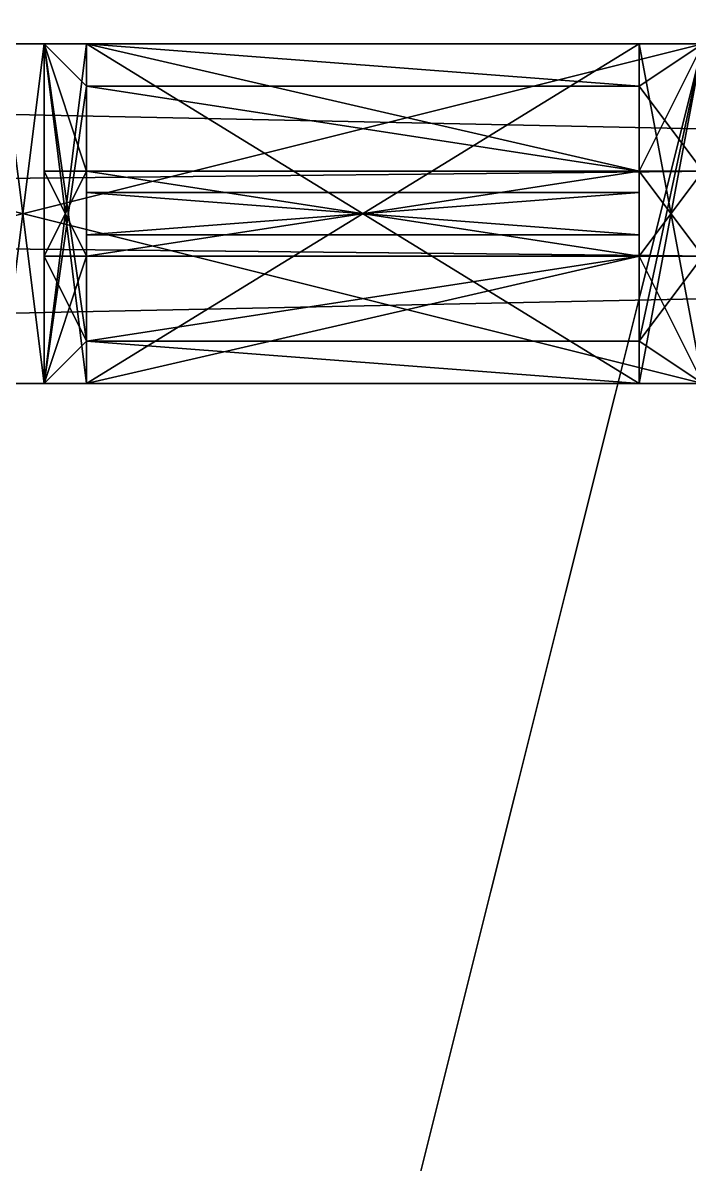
# Model space of a CAD drawing. Extents: x -3136 to 3456, y -896 to 5632.
# Drawn here: x -864 to -832.6, y 1739.2 to 1793 of the extents above; entities that cross this region are included whole.
import ezdxf

# ---------------------------------------------------------------- set-up
doc = ezdxf.new("R2010")
doc.units = 0

msp = doc.modelspace()

# ---------------------------------------------------------------- meshes
at = {"layer": 'OBJECT000', "color": 50}
mesh = msp.add_polyface(dxfattribs=at)
corners = [(-1792, 1776, 416), (-1792, 1792, 416), (-256, 1792, 416), (-256, 1776, 416), (-1792, 1792, 288), (-1792, 1776, 288), (-256, 1776, 288), (-256, 1792, 288)]
mesh.append_faces([[corners[k] for k in face] for face in [(1, 3, 0), (5, 7, 4), (4, 0, 5), (6, 2, 7), (7, 1, 4), (5, 3, 6)]], dxfattribs={"vtx0": -1})
mesh.append_faces([[corners[k] for k in face] for face in [(1, 2, 3), (5, 6, 7), (4, 1, 0), (6, 3, 2), (7, 2, 1), (5, 0, 3)]], dxfattribs={"vtx2": -1})
at = {"layer": 'OBJECT006', "color": 50}
mesh = msp.add_polyface(dxfattribs=at)
corners = [(-1024, 1776, 560), (-1024, 1792, 560), (-256, 1792, 560), (-256, 1776, 560), (-1024, 1792, 432), (-1024, 1776, 432), (-256, 1776, 432), (-256, 1792, 432)]
mesh.append_faces([[corners[k] for k in face] for face in [(1, 3, 0), (5, 7, 4), (4, 0, 5), (6, 2, 7), (7, 1, 4), (5, 3, 6)]], dxfattribs={"vtx0": -1})
mesh.append_faces([[corners[k] for k in face] for face in [(1, 2, 3), (5, 6, 7), (4, 1, 0), (6, 3, 2), (7, 2, 1), (5, 0, 3)]], dxfattribs={"vtx2": -1})
at = {"layer": 'OBJECT019', "color": 50}
mesh = msp.add_polyface(dxfattribs=at)
corners = [(-1024, 1280, 576), (-1024, 1792, 576), (-256, 1792, 576), (-256, 1280, 576), (-1024, 1792, 560), (-1024, 1280, 560), (-256, 1280, 560), (-256, 1792, 560)]
mesh.append_faces([[corners[k] for k in face] for face in [(1, 3, 0), (5, 7, 4), (4, 0, 5), (6, 2, 7), (5, 3, 6), (7, 1, 4)]], dxfattribs={"vtx0": -1})
mesh.append_faces([[corners[k] for k in face] for face in [(1, 2, 3), (5, 6, 7), (4, 1, 0), (6, 3, 2), (5, 0, 3), (7, 2, 1)]], dxfattribs={"vtx2": -1})
at = {"layer": 'OBJECT067', "color": 50}
mesh = msp.add_polyface(dxfattribs=at)
corners = [(-2944, -896, 2176), (-2944, 5504, 2176), (3456, 5504, 2176), (3456, -896, 2176), (-2944, 5504, 2048), (-2944, -896, 2048), (3456, -896, 2048), (3456, 5504, 2048)]
mesh.append_faces([[corners[k] for k in face] for face in [(1, 3, 0), (5, 7, 4), (4, 0, 5), (6, 2, 7), (7, 1, 4), (5, 3, 6)]], dxfattribs={"vtx0": -1})
mesh.append_faces([[corners[k] for k in face] for face in [(1, 2, 3), (5, 6, 7), (4, 1, 0), (6, 3, 2), (7, 2, 1), (5, 0, 3)]], dxfattribs={"vtx2": -1})
at = {"layer": 'OBJECT262', "color": 50}
mesh = msp.add_polyface(dxfattribs=at)
corners = [(-768, 0, 288), (-1280, 0, 288), (-1280, 2048, 288), (-768, 2048, 288), (-1280, 2048, 272), (-1280, 0, 272), (-768, 0, 272), (-768, 2048, 272)]
mesh.append_faces([[corners[k] for k in face] for face in [(1, 3, 0), (5, 7, 4), (5, 0, 6), (4, 1, 5), (6, 3, 7), (7, 2, 4)]], dxfattribs={"vtx0": -1})
mesh.append_faces([[corners[k] for k in face] for face in [(1, 2, 3), (5, 6, 7), (5, 1, 0), (4, 2, 1), (6, 0, 3), (7, 3, 2)]], dxfattribs={"vtx2": -1})
at = {"layer": 'OBJECT293', "color": 50}
mesh = msp.add_polyface(dxfattribs=at)
corners = [(-2048, 0, 432), (-2048, 1824, 432), (-1824, 2048, 432), (-224, 2048, 432), (0, 1824, 432), (0, 0, 432), (-2048, 1824, 416), (-2048, 0, 416), (0, 0, 416), (0, 1824, 416), (-224, 2048, 416), (-1824, 2048, 416)]
mesh.append_faces([[corners[k] for k in face] for face in [(1, 5, 0), (7, 11, 6), (6, 0, 7), (8, 4, 9), (10, 2, 11), (7, 5, 8), (9, 3, 10), (11, 1, 6)]], dxfattribs={"vtx0": -1})
mesh.append_faces([[corners[k] for k in face] for face in [(1, 3, 4), (1, 4, 5), (7, 9, 10), (7, 10, 11)]], dxfattribs={"vtx0": -1, "vtx2": -1})
mesh.append_faces([[corners[k] for k in face] for face in [(1, 2, 3), (7, 8, 9), (6, 1, 0), (8, 5, 4), (10, 3, 2), (7, 0, 5), (9, 4, 3), (11, 2, 1)]], dxfattribs={"vtx2": -1})
at = {"layer": 'OBJECT300', "color": 50}
mesh = msp.add_polyface(dxfattribs=at)
corners = [(-256, 1792), (-1792, 1792), (-1792, 2048), (-256, 2048), (-256, 2048, -128), (-1792, 2048, -128), (-1792, 1792, -128), (-256, 1792, -128)]
mesh.append_faces([[corners[k] for k in face] for face in [(1, 3, 0), (5, 7, 4), (4, 2, 5), (6, 0, 7), (7, 3, 4), (5, 1, 6)]], dxfattribs={"vtx0": -1})
mesh.append_faces([[corners[k] for k in face] for face in [(1, 2, 3), (5, 6, 7), (4, 3, 2), (6, 1, 0), (7, 0, 3), (5, 2, 1)]], dxfattribs={"vtx2": -1})
at = {"layer": 'OBJECT304', "color": 50}
mesh = msp.add_polyface(dxfattribs=at)
corners = [(-1792, 256), (-1792, 1792), (-256, 1792), (-256, 256), (-256, 1792, -128), (-1792, 1792, -128), (-1792, 256, -128), (-256, 256, -128)]
mesh.append_faces([[corners[k] for k in face] for face in [(1, 3, 0), (5, 7, 4), (4, 1, 5), (7, 2, 4), (5, 0, 6), (6, 3, 7)]], dxfattribs={"vtx0": -1})
mesh.append_faces([[corners[k] for k in face] for face in [(1, 2, 3), (5, 6, 7), (4, 2, 1), (7, 3, 2), (5, 1, 0), (6, 0, 3)]], dxfattribs={"vtx2": -1})
at = {"layer": 'OBJECT461', "color": 50}
mesh = msp.add_polyface(dxfattribs=at)
corners = [(-896, 1792, 128), (-832, 1792, 128), (-832, 1776, 128), (-896, 1776, 128), (-896, 1776, 112), (-832, 1776, 112), (-832, 1792, 112), (-896, 1792, 112)]
mesh.append_faces([[corners[k] for k in face] for face in [(1, 3, 0), (5, 7, 4), (5, 1, 6), (6, 0, 7), (4, 2, 5), (7, 3, 4)]], dxfattribs={"vtx0": -1})
mesh.append_faces([[corners[k] for k in face] for face in [(1, 2, 3), (5, 6, 7), (5, 2, 1), (6, 1, 0), (4, 3, 2), (7, 0, 3)]], dxfattribs={"vtx2": -1})
at = {"layer": 'OBJECT462', "color": 50}
mesh = msp.add_polyface(dxfattribs=at)
corners = [(-832, 1792, 112), (-832, 1792, 110), (-832, 1776, 110), (-832, 1776, 112), (-835, 1790, 110), (-835, 1778, 110)]
mesh.append_faces([[corners[k] for k in face] for face in [(1, 0, 4), (2, 5, 3)]])
mesh.append_faces([[corners[k] for k in face] for face in [(1, 3, 0), (1, 5, 2), (0, 5, 4)]], dxfattribs={"vtx0": -1})
mesh.append_faces([[corners[k] for k in face] for face in [(1, 2, 3), (1, 4, 5), (0, 3, 5)]], dxfattribs={"vtx2": -1})
at = {"layer": 'OBJECT463', "color": 50}
mesh = msp.add_polyface(dxfattribs=at)
corners = [(-832, 1776, 112), (-835, 1776, 112), (-835, 1792, 112), (-832, 1792, 112), (-835, 1790, 110), (-835, 1778, 110)]
mesh.append_faces([[corners[k] for k in face] for face in [(2, 4, 3), (1, 0, 5)]])
mesh.append_faces([[corners[k] for k in face] for face in [(1, 3, 0), (2, 5, 4), (3, 5, 0)]], dxfattribs={"vtx0": -1})
mesh.append_faces([[corners[k] for k in face] for face in [(1, 2, 3), (2, 1, 5), (3, 4, 5)]], dxfattribs={"vtx2": -1})
at = {"layer": 'OBJECT464', "color": 50}
mesh = msp.add_polyface(dxfattribs=at)
corners = [(-865, 1792, 35), (-863, 1792, 35), (-863, 1792, 110), (-865, 1792, 110), (-863, 1776, 35), (-865, 1776, 35), (-865, 1776, 110), (-863, 1776, 110)]
mesh.append_faces([[corners[k] for k in face] for face in [(1, 3, 0), (5, 7, 4), (0, 4, 1), (6, 2, 7), (5, 3, 6), (1, 7, 2)]], dxfattribs={"vtx0": -1})
mesh.append_faces([[corners[k] for k in face] for face in [(1, 2, 3), (5, 6, 7), (0, 5, 4), (6, 3, 2), (5, 0, 3), (1, 4, 7)]], dxfattribs={"vtx2": -1})
at = {"layer": 'OBJECT465', "color": 50}
mesh = msp.add_polyface(dxfattribs=at)
corners = [(-861, 1776, 112), (-863, 1776, 112), (-863, 1792, 112), (-861, 1792, 112), (-861, 1790, 110), (-861, 1778, 110)]
mesh.append_faces([[corners[k] for k in face] for face in [(3, 2, 4), (0, 5, 1)]])
mesh.append_faces([[corners[k] for k in face] for face in [(1, 3, 0), (3, 5, 0), (2, 5, 4)]], dxfattribs={"vtx0": -1})
mesh.append_faces([[corners[k] for k in face] for face in [(1, 2, 3), (3, 4, 5), (2, 1, 5)]], dxfattribs={"vtx2": -1})
at = {"layer": 'OBJECT466', "color": 50}
mesh = msp.add_polyface(dxfattribs=at)
corners = [(-863, 1792, 112), (-863, 1792, 110), (-861, 1790, 110), (-861, 1778, 110), (-863, 1776, 110), (-863, 1776, 112)]
mesh.append_faces([[corners[k] for k in face] for face in [(1, 2, 0), (4, 5, 3)]])
mesh.append_faces([[corners[k] for k in face] for face in [(1, 3, 2), (4, 0, 5), (2, 5, 0)]], dxfattribs={"vtx0": -1})
mesh.append_faces([[corners[k] for k in face] for face in [(1, 4, 3), (4, 1, 0), (2, 3, 5)]], dxfattribs={"vtx2": -1})
at = {"layer": 'OBJECT467', "color": 50}
mesh = msp.add_polyface(dxfattribs=at)
corners = [(-863, 1776, 112), (-865, 1776, 112), (-865, 1792, 112), (-863, 1792, 112), (-865, 1792, 110), (-863, 1792, 110), (-863, 1776, 110), (-865, 1776, 110)]
mesh.append_faces([[corners[k] for k in face] for face in [(1, 3, 0), (5, 2, 4), (7, 0, 6), (4, 6, 5), (0, 5, 6), (2, 7, 4)]], dxfattribs={"vtx0": -1})
mesh.append_faces([[corners[k] for k in face] for face in [(1, 2, 3), (5, 3, 2), (7, 1, 0), (4, 7, 6), (0, 3, 5), (2, 1, 7)]], dxfattribs={"vtx2": -1})
at = {"layer": 'OBJECT470', "color": 50}
mesh = msp.add_polyface(dxfattribs=at)
corners = [(-861, 1792, 27), (-861, 1792, 25), (-835, 1792, 25), (-835, 1792, 27), (-835, 1776, 27), (-835, 1776, 25), (-861, 1776, 25), (-861, 1776, 27)]
mesh.append_faces([[corners[k] for k in face] for face in [(1, 3, 0), (5, 7, 4), (2, 4, 3), (6, 0, 7), (1, 5, 2), (7, 3, 4)]], dxfattribs={"vtx0": -1})
mesh.append_faces([[corners[k] for k in face] for face in [(1, 2, 3), (5, 6, 7), (2, 5, 4), (6, 1, 0), (1, 6, 5), (7, 0, 3)]], dxfattribs={"vtx2": -1})
at = {"layer": 'OBJECT471', "color": 50}
mesh = msp.add_polyface(dxfattribs=at)
corners = [(-835, 1792), (-861, 1792), (-861, 1776), (-835, 1776), (-861, 1792, 25), (-835, 1792, 25), (-835, 1776, 25), (-861, 1776, 25)]
mesh.append_faces([[corners[k] for k in face] for face in [(1, 3, 0), (1, 5, 4), (3, 7, 6), (0, 6, 5), (2, 4, 7), (7, 5, 6)]], dxfattribs={"vtx0": -1})
mesh.append_faces([[corners[k] for k in face] for face in [(1, 2, 3), (1, 0, 5), (3, 2, 7), (0, 3, 6), (2, 1, 4), (7, 4, 5)]], dxfattribs={"vtx2": -1})
at = {"layer": 'OBJECT472', "color": 50}
mesh = msp.add_polyface(dxfattribs=at)
corners = [(-835, 1776), (-832, 1776), (-832, 1792), (-835, 1792), (-832, 1792, 27), (-832, 1776, 27), (-835, 1792, 27), (-835, 1776, 27)]
mesh.append_faces([[corners[k] for k in face] for face in [(1, 3, 0), (2, 5, 4), (3, 4, 6), (1, 7, 5), (0, 6, 7), (4, 7, 6)]], dxfattribs={"vtx0": -1})
mesh.append_faces([[corners[k] for k in face] for face in [(1, 2, 3), (2, 1, 5), (3, 2, 4), (1, 0, 7), (0, 3, 6), (4, 5, 7)]], dxfattribs={"vtx2": -1})
at = {"layer": 'OBJECT473', "color": 50}
mesh = msp.add_polyface(dxfattribs=at)
corners = [(-861, 1792), (-863, 1792), (-863, 1776), (-861, 1776), (-861, 1792, 27), (-863, 1792, 27), (-861, 1776, 27), (-863, 1776, 27)]
mesh.append_faces([[corners[k] for k in face] for face in [(1, 3, 0), (0, 5, 1), (3, 7, 6), (0, 6, 4), (7, 4, 6), (2, 5, 7)]], dxfattribs={"vtx0": -1})
mesh.append_faces([[corners[k] for k in face] for face in [(1, 2, 3), (0, 4, 5), (3, 2, 7), (0, 3, 6), (7, 5, 4), (2, 1, 5)]], dxfattribs={"vtx2": -1})
at = {"layer": 'OBJECT474', "color": 50}
mesh = msp.add_polyface(dxfattribs=at)
corners = [(-863, 1792), (-865, 1792), (-865, 1776), (-863, 1776), (-863, 1792, 27), (-865, 1792, 27), (-865, 1776, 27), (-863, 1776, 27)]
mesh.append_faces([[corners[k] for k in face] for face in [(1, 3, 0), (0, 5, 1), (2, 7, 3), (6, 4, 7), (0, 7, 4), (2, 5, 6)]], dxfattribs={"vtx0": -1})
mesh.append_faces([[corners[k] for k in face] for face in [(1, 2, 3), (0, 4, 5), (2, 6, 7), (6, 5, 4), (0, 3, 7), (2, 1, 5)]], dxfattribs={"vtx2": -1})
at = {"layer": 'OBJECT476', "color": 50}
mesh = msp.add_polyface(dxfattribs=at)
corners = [(-865, 1792, 27), (-863, 1792, 27), (-863, 1792, 35), (-865, 1792, 35), (-863, 1776, 27), (-865, 1776, 27), (-865, 1776, 35), (-863, 1776, 35)]
mesh.append_faces([[corners[k] for k in face] for face in [(1, 3, 0), (5, 7, 4), (6, 2, 7), (0, 4, 1), (1, 7, 2), (5, 3, 6)]], dxfattribs={"vtx0": -1})
mesh.append_faces([[corners[k] for k in face] for face in [(1, 2, 3), (5, 6, 7), (6, 3, 2), (0, 5, 4), (1, 4, 7), (5, 0, 3)]], dxfattribs={"vtx2": -1})
at = {"layer": 'OBJECT477', "color": 50}
mesh = msp.add_polyface(dxfattribs=at)
corners = [(-832, 1792, 35), (-832, 1792, 27), (-832, 1776, 27), (-832, 1776, 35), (-835, 1790, 35), (-835, 1778, 35)]
mesh.append_faces([[corners[k] for k in face] for face in [(0, 4, 1), (2, 5, 3)]])
mesh.append_faces([[corners[k] for k in face] for face in [(1, 3, 0), (0, 5, 4), (1, 5, 2)]], dxfattribs={"vtx0": -1})
mesh.append_faces([[corners[k] for k in face] for face in [(1, 2, 3), (0, 3, 5), (1, 4, 5)]], dxfattribs={"vtx2": -1})
at = {"layer": 'OBJECT478', "color": 50}
mesh = msp.add_polyface(dxfattribs=at)
corners = [(-835, 1790, 34.989), (-835, 1792, 27), (-832, 1792, 27), (-832, 1776, 27), (-835, 1776, 27), (-835, 1778, 35)]
mesh.append_faces([[corners[k] for k in face] for face in [(1, 2, 0), (4, 5, 3)]])
mesh.append_faces([[corners[k] for k in face] for face in [(0, 4, 1), (1, 3, 2), (2, 5, 0)]], dxfattribs={"vtx0": -1})
mesh.append_faces([[corners[k] for k in face] for face in [(0, 5, 4), (1, 4, 3), (2, 3, 5)]], dxfattribs={"vtx2": -1})
at = {"layer": 'OBJECT479', "color": 50}
mesh = msp.add_polyface(dxfattribs=at)
corners = [(-863, 1792, 27), (-861, 1792, 27), (-861, 1790, 35), (-861, 1778, 35), (-861, 1776, 27), (-863, 1776, 27)]
mesh.append_faces([[corners[k] for k in face] for face in [(1, 2, 0), (4, 5, 3)]])
mesh.append_faces([[corners[k] for k in face] for face in [(1, 3, 2), (0, 4, 1), (2, 5, 0)]], dxfattribs={"vtx0": -1})
mesh.append_faces([[corners[k] for k in face] for face in [(1, 4, 3), (0, 5, 4), (2, 3, 5)]], dxfattribs={"vtx2": -1})
at = {"layer": 'OBJECT480', "color": 50}
mesh = msp.add_polyface(dxfattribs=at)
corners = [(-861, 1790, 35), (-863, 1792, 35), (-863, 1792, 27), (-863, 1776, 27), (-863, 1776, 35), (-861, 1778, 35)]
mesh.append_faces([[corners[k] for k in face] for face in [(1, 2, 0), (4, 5, 3)]])
mesh.append_faces([[corners[k] for k in face] for face in [(0, 4, 1), (3, 1, 4), (2, 5, 0)]], dxfattribs={"vtx0": -1})
mesh.append_faces([[corners[k] for k in face] for face in [(0, 5, 4), (3, 2, 1), (2, 3, 5)]], dxfattribs={"vtx2": -1})
at = {"layer": 'OBJECT489', "color": 50}
mesh = msp.add_polyface(dxfattribs=at)
corners = [(-832, 1782, 35), (-832, 1776, 35), (-832, 1776, 110), (-832, 1782, 110), (-835, 1778, 35), (-835, 1778, 110), (-835, 1782, 35), (-835, 1782, 110)]
mesh.append_faces([[corners[k] for k in face] for face in [(1, 3, 0), (1, 5, 2), (4, 0, 6), (2, 7, 3), (4, 7, 5), (0, 7, 6)]], dxfattribs={"vtx0": -1})
mesh.append_faces([[corners[k] for k in face] for face in [(1, 2, 3), (1, 4, 5), (4, 1, 0), (2, 5, 7), (4, 6, 7), (0, 3, 7)]], dxfattribs={"vtx2": -1})
at = {"layer": 'OBJECT490', "color": 50}
mesh = msp.add_polyface(dxfattribs=at)
corners = [(-832, 1786, 35), (-832, 1782, 35), (-832, 1782, 110), (-832, 1786, 110), (-835, 1786, 35), (-835, 1782, 35), (-835, 1782, 110), (-835, 1786, 110)]
mesh.append_faces([[corners[k] for k in face] for face in [(1, 3, 0), (5, 0, 4), (7, 2, 6), (4, 6, 5), (1, 6, 2), (0, 7, 4)]], dxfattribs={"vtx0": -1})
mesh.append_faces([[corners[k] for k in face] for face in [(1, 2, 3), (5, 1, 0), (7, 3, 2), (4, 7, 6), (1, 5, 6), (0, 3, 7)]], dxfattribs={"vtx2": -1})
at = {"layer": 'OBJECT491', "color": 50}
mesh = msp.add_polyface(dxfattribs=at)
corners = [(-832, 1792, 110), (-832, 1792, 35), (-832, 1786, 35), (-832, 1786, 110), (-835, 1790, 35), (-835, 1790, 110), (-835, 1786, 35), (-835, 1786, 110)]
mesh.append_faces([[corners[k] for k in face] for face in [(1, 3, 0), (1, 5, 4), (1, 6, 2), (5, 3, 7), (4, 7, 6), (2, 7, 3)]], dxfattribs={"vtx0": -1})
mesh.append_faces([[corners[k] for k in face] for face in [(1, 2, 3), (1, 0, 5), (1, 4, 6), (5, 0, 3), (4, 5, 7), (2, 6, 7)]], dxfattribs={"vtx2": -1})
at = {"layer": 'OBJECT492', "color": 50}
mesh = msp.add_polyface(dxfattribs=at)
corners = [(-861, 1778, 35), (-863, 1776, 35), (-863, 1776, 110), (-861, 1778, 110), (-863, 1782, 35), (-861, 1782, 35), (-861, 1782, 110), (-863, 1782, 110)]
mesh.append_faces([[corners[k] for k in face] for face in [(1, 3, 0), (1, 5, 4), (3, 7, 6), (0, 6, 5), (1, 7, 2), (5, 7, 4)]], dxfattribs={"vtx0": -1})
mesh.append_faces([[corners[k] for k in face] for face in [(1, 2, 3), (1, 0, 5), (3, 2, 7), (0, 3, 6), (1, 4, 7), (5, 6, 7)]], dxfattribs={"vtx2": -1})
at = {"layer": 'OBJECT493', "color": 50}
mesh = msp.add_polyface(dxfattribs=at)
corners = [(-863, 1786, 35), (-863, 1782, 35), (-861, 1782, 35), (-861, 1786, 35), (-863, 1782, 110), (-863, 1786, 110), (-861, 1786, 110), (-861, 1782, 110)]
mesh.append_faces([[corners[k] for k in face] for face in [(1, 3, 0), (5, 7, 4), (2, 6, 3), (0, 4, 1), (1, 7, 2), (3, 5, 0)]], dxfattribs={"vtx0": -1})
mesh.append_faces([[corners[k] for k in face] for face in [(1, 2, 3), (5, 6, 7), (2, 7, 6), (0, 5, 4), (1, 4, 7), (3, 6, 5)]], dxfattribs={"vtx2": -1})
at = {"layer": 'OBJECT494', "color": 50}
mesh = msp.add_polyface(dxfattribs=at)
corners = [(-863, 1792, 35), (-861, 1790, 35), (-861, 1790, 110), (-863, 1792, 110), (-863, 1786, 35), (-861, 1786, 35), (-863, 1786, 110), (-861, 1786, 110)]
mesh.append_faces([[corners[k] for k in face] for face in [(1, 3, 0), (0, 5, 1), (3, 7, 6), (1, 7, 2), (0, 6, 4), (4, 7, 5)]], dxfattribs={"vtx0": -1})
mesh.append_faces([[corners[k] for k in face] for face in [(1, 2, 3), (0, 4, 5), (3, 2, 7), (1, 5, 7), (0, 3, 6), (4, 6, 7)]], dxfattribs={"vtx2": -1})
at = {"layer": 'OBJECT495', "color": 50}
mesh = msp.add_polyface(dxfattribs=at)
corners = [(-861, 1776, 27), (-861, 1778, 35), (-835, 1778, 35), (-835, 1776, 27), (-861, 1782, 35), (-835, 1782, 35), (-835, 1782, 27), (-861, 1782, 27)]
mesh.append_faces([[corners[k] for k in face] for face in [(1, 3, 0), (1, 5, 2), (3, 5, 6), (0, 4, 1), (0, 6, 7), (5, 7, 6)]], dxfattribs={"vtx0": -1})
mesh.append_faces([[corners[k] for k in face] for face in [(1, 2, 3), (1, 4, 5), (3, 2, 5), (0, 7, 4), (0, 3, 6), (5, 4, 7)]], dxfattribs={"vtx2": -1})
at = {"layer": 'OBJECT496', "color": 50}
mesh = msp.add_polyface(dxfattribs=at)
corners = [(-861, 1782, 35), (-861, 1786, 35), (-835, 1786, 35), (-835, 1782, 35), (-835, 1786, 27), (-835, 1782, 27), (-861, 1782, 27), (-861, 1786, 27)]
mesh.append_faces([[corners[k] for k in face] for face in [(1, 3, 0), (5, 2, 4), (7, 0, 6), (6, 4, 7), (0, 5, 6), (2, 7, 4)]], dxfattribs={"vtx0": -1})
mesh.append_faces([[corners[k] for k in face] for face in [(1, 2, 3), (5, 3, 2), (7, 1, 0), (6, 5, 4), (0, 3, 5), (2, 1, 7)]], dxfattribs={"vtx2": -1})
at = {"layer": 'OBJECT497', "color": 50}
mesh = msp.add_polyface(dxfattribs=at)
corners = [(-835, 1792, 27), (-835, 1790, 35), (-861, 1790, 35), (-861, 1792, 27), (-861, 1786, 35), (-835, 1786, 35), (-835, 1786, 27), (-861, 1786, 27)]
mesh.append_faces([[corners[k] for k in face] for face in [(1, 3, 0), (2, 5, 4), (0, 5, 1), (3, 4, 7), (3, 6, 0), (4, 6, 7)]], dxfattribs={"vtx0": -1})
mesh.append_faces([[corners[k] for k in face] for face in [(1, 2, 3), (2, 1, 5), (0, 6, 5), (3, 2, 4), (3, 7, 6), (4, 5, 6)]], dxfattribs={"vtx2": -1})
at = {"layer": 'OBJECT498', "color": 50}
mesh = msp.add_polyface(dxfattribs=at)
corners = [(-835, 1776, 112), (-861, 1776, 112), (-861, 1782, 112), (-835, 1782, 112), (-835, 1778, 110), (-861, 1778, 110), (-861, 1782, 110), (-835, 1782, 110)]
mesh.append_faces([[corners[k] for k in face] for face in [(1, 3, 0), (5, 0, 4), (5, 7, 6), (4, 3, 7), (1, 6, 2), (7, 2, 6)]], dxfattribs={"vtx0": -1})
mesh.append_faces([[corners[k] for k in face] for face in [(1, 2, 3), (5, 1, 0), (5, 4, 7), (4, 0, 3), (1, 5, 6), (7, 3, 2)]], dxfattribs={"vtx2": -1})
at = {"layer": 'OBJECT499', "color": 50}
mesh = msp.add_polyface(dxfattribs=at)
corners = [(-861, 1782, 112), (-861, 1786, 112), (-835, 1786, 112), (-835, 1782, 112), (-861, 1786, 110), (-861, 1782, 110), (-835, 1782, 110), (-835, 1786, 110)]
mesh.append_faces([[corners[k] for k in face] for face in [(1, 3, 0), (5, 7, 4), (6, 2, 7), (4, 0, 5), (7, 1, 4), (5, 3, 6)]], dxfattribs={"vtx0": -1})
mesh.append_faces([[corners[k] for k in face] for face in [(1, 2, 3), (5, 6, 7), (6, 3, 2), (4, 1, 0), (7, 2, 1), (5, 0, 3)]], dxfattribs={"vtx2": -1})
at = {"layer": 'OBJECT500', "color": 50}
mesh = msp.add_polyface(dxfattribs=at)
corners = [(-861, 1786, 112), (-861, 1792, 112), (-835, 1792, 112), (-835, 1786, 112), (-861, 1790, 110), (-835, 1790, 110), (-861, 1786, 110), (-835, 1786, 110)]
mesh.append_faces([[corners[k] for k in face] for face in [(1, 3, 0), (5, 1, 4), (4, 7, 5), (2, 7, 3), (4, 0, 6), (6, 3, 7)]], dxfattribs={"vtx0": -1})
mesh.append_faces([[corners[k] for k in face] for face in [(1, 2, 3), (5, 2, 1), (4, 6, 7), (2, 5, 7), (4, 1, 0), (6, 0, 3)]], dxfattribs={"vtx2": -1})
at = {"layer": 'OBJECT514', "color": 50}
mesh = msp.add_polyface(dxfattribs=at)
corners = [(-861, 1785, 35), (-835, 1785, 35), (-835, 1785, 110), (-861, 1785, 110), (-835, 1783, 35), (-861, 1783, 35), (-861, 1783, 110), (-835, 1783, 110)]
mesh.append_faces([[corners[k] for k in face] for face in [(1, 3, 0), (5, 7, 4), (0, 4, 1), (6, 2, 7), (5, 3, 6), (1, 7, 2)]], dxfattribs={"vtx0": -1})
mesh.append_faces([[corners[k] for k in face] for face in [(1, 2, 3), (5, 6, 7), (0, 5, 4), (6, 3, 2), (5, 0, 3), (1, 4, 7)]], dxfattribs={"vtx2": -1})

doc.saveas('drawing.dxf')
